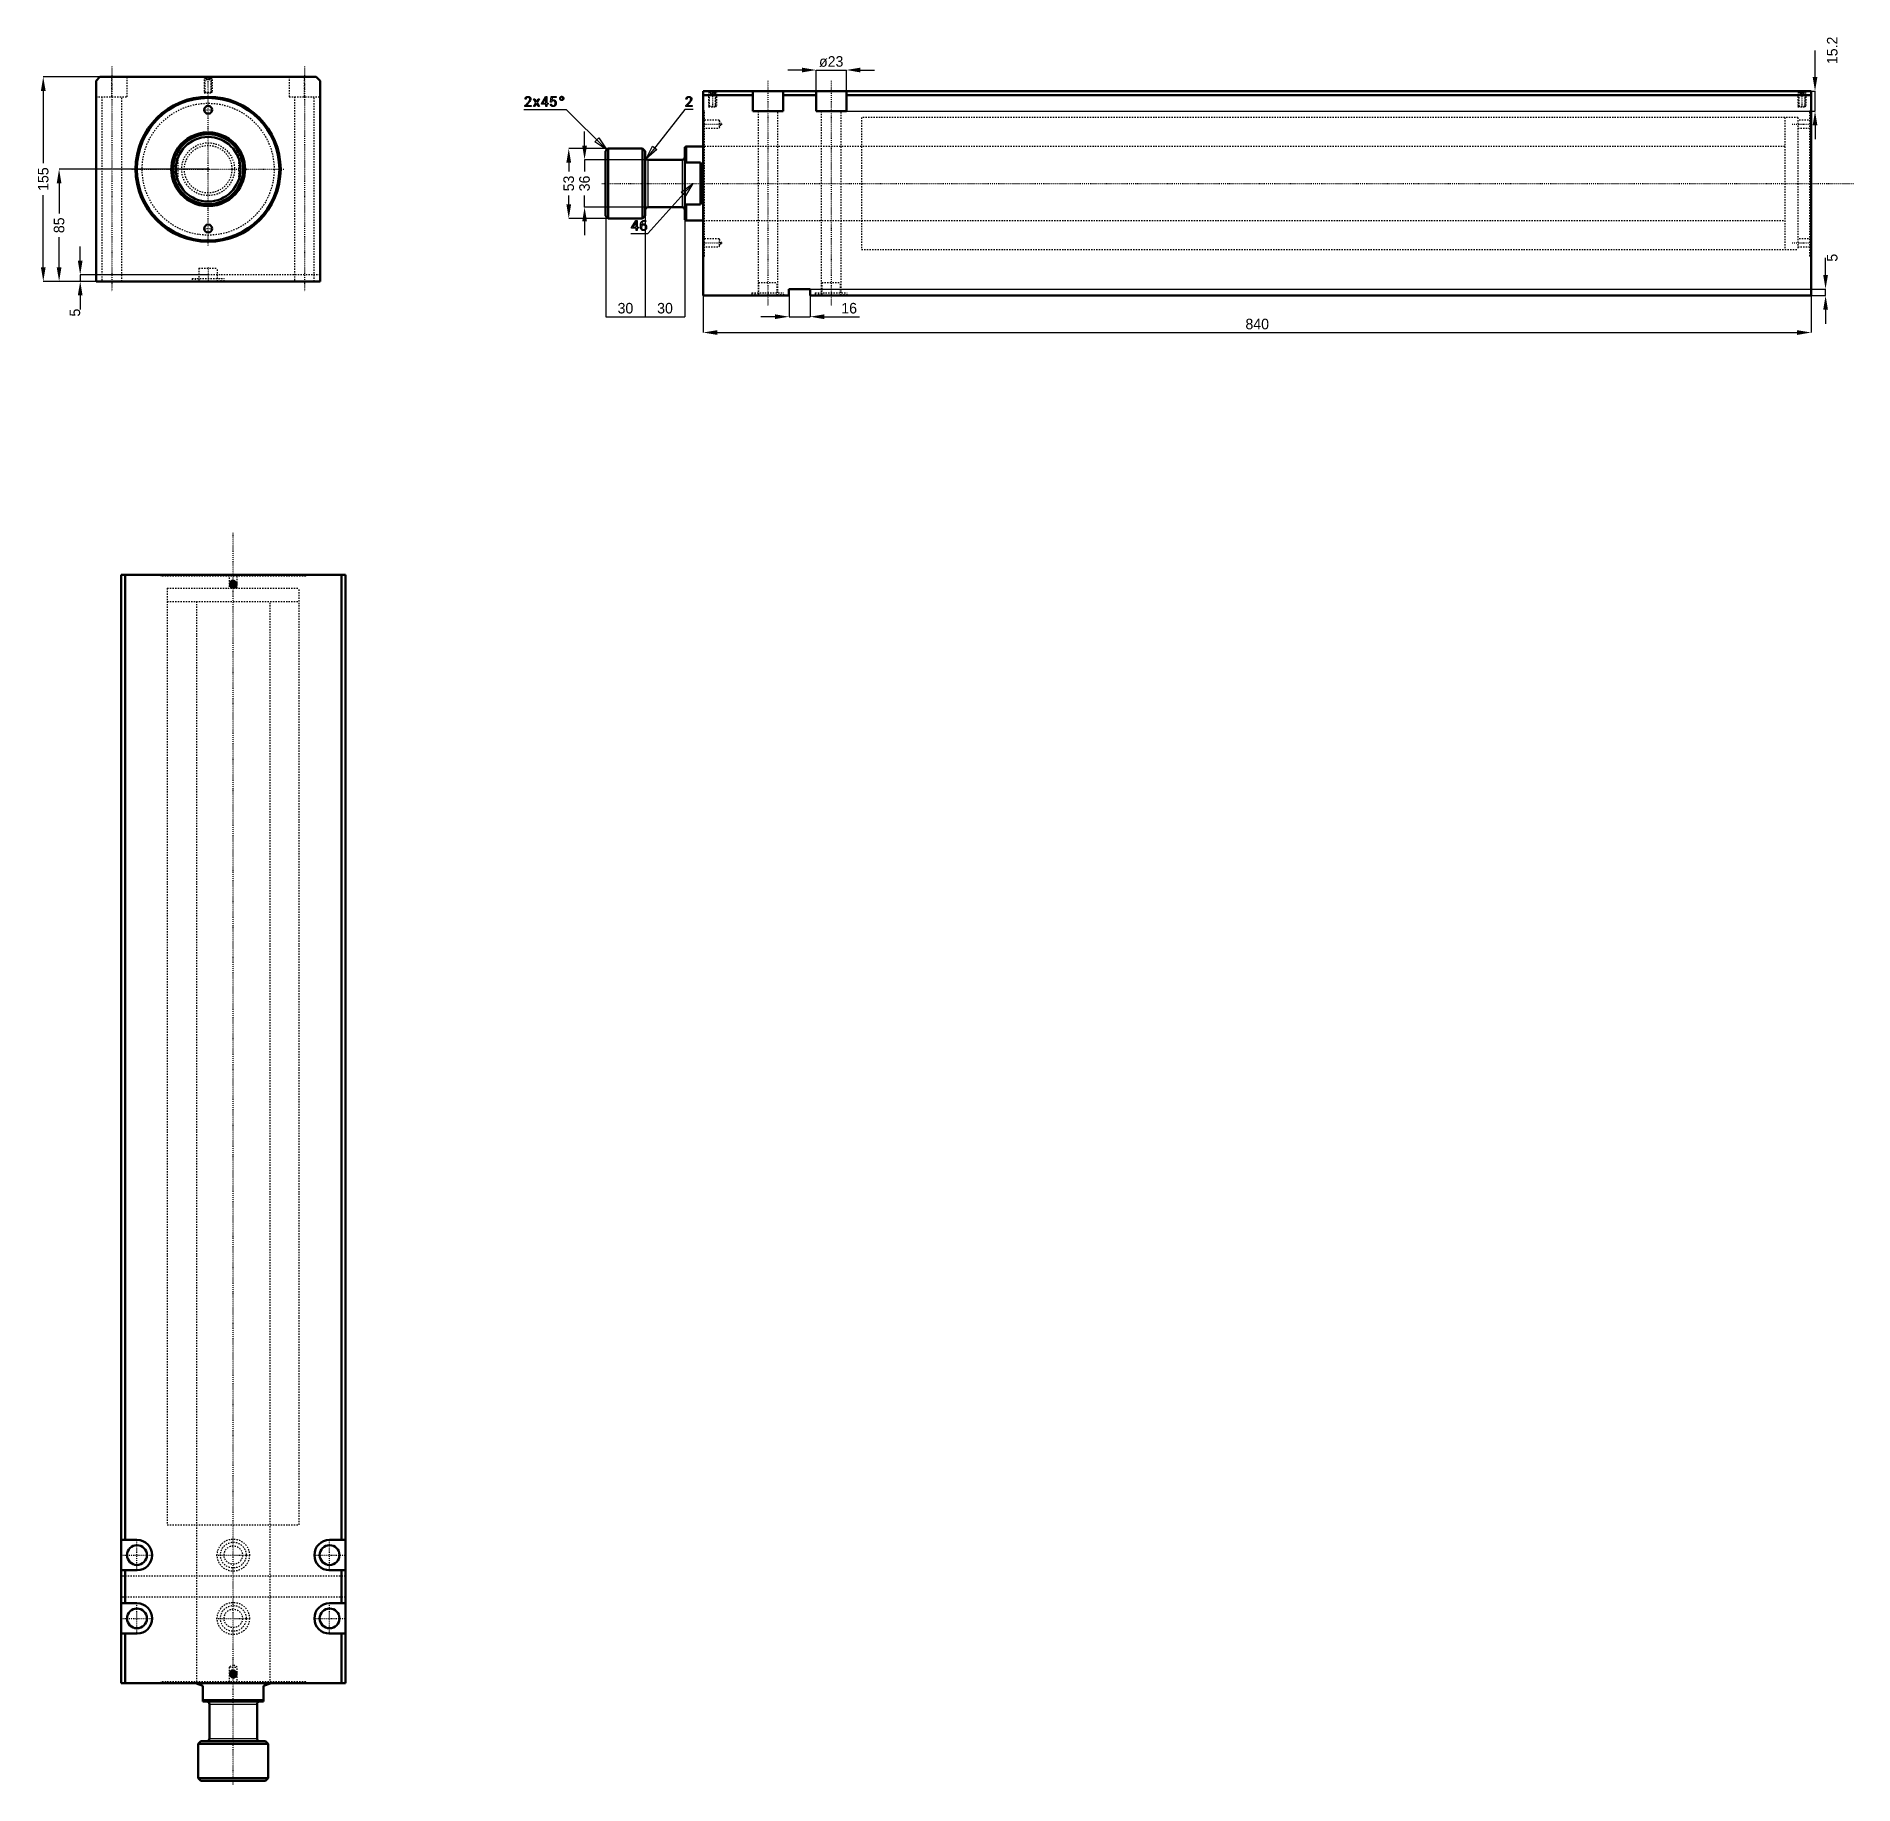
# Model space of a CAD drawing. Header units: millimetres. Extents: x -130 to 1248, y -1225 to 101.
import ezdxf

# ---------------------------------------------------------------- set-up
doc = ezdxf.new("R2010")
doc.units = ezdxf.units.MM
doc.linetypes.add('Center', pattern=[1.5, 0.45, -0.5, 0.05, -0.5])
doc.linetypes.add('Dashed', pattern=[2, 1, -1])
for name, color, linetype, lineweight in [('2d ConnectionPoints', 7, 'Continuous', 50), ('AM_0', 7, 'Continuous', 50), ('AM_4', 3, 'Continuous', 25), ('AM_5', 3, 'Continuous', 25), ('AM_7', 7, 'Center', 25), ('AM_9', 6, 'Dashed', 25)]:
    doc.layers.add(name, color=color, linetype=linetype, lineweight=lineweight)
doc.dimstyles.new('ISO-25', dxfattribs={"dimtxt": 2.5, "dimasz": 2.5, "dimexe": 1.25, "dimexo": 0.625, "dimtad": 1, "dimtxsty": 'Standard', "dimcen": 2.5, "dimadec": 0, "dimazin": 0, "dimtfac": 1, "dimtmove": 0, "dimatfit": 3, "dimfxl": 0, "dimarcsym": 0})

# ---------------------------------------------------------------- blocks, each defined once
blk = doc.blocks.new('1_JECX_MF_TLA_100_700_0_rod__0_in_JECX_MF_160_TLA_100_700_0__0')
at = {"layer": 'AM_0'}
for p, q in [((-23, 13.2), (-23, 16)), ((23, 16), (23, 13.2)), ((-23, -16), (-23, -13.2)), ((23, -13.2), (23, -16))]:
    blk.add_line(p, q, dxfattribs=at)
for points in [[(-23, 16), (-24.3, 13.9), (-25.4, 11.7), (-26.3, 9.5), (-27.1, 7.1), (-27.6, 4.8), (-27.9, 2.3), (-28, -0.1), (-27.9, -2.6), (-27.6, -5), (-27, -7.4), (-26.3, -9.7), (-25.3, -11.9), (-24.2, -14.1), (-23, -16)], [(23, -16), (24.3, -13.9), (25.4, -11.7), (26.3, -9.5), (27.1, -7.1), (27.6, -4.8), (27.9, -2.3), (28, 0.1), (27.9, 2.6), (27.6, 5), (27, 7.4), (26.3, 9.7), (25.3, 11.9), (24.2, 14.1), (23, 16)]]:
    blk.add_lwpolyline(points, dxfattribs=at)
for radius in [26.5, 24.5]:
    blk.add_circle((0, 0), radius, dxfattribs=at)
for radius, start, end in [(28, 34.7719, 145.2281), (27.5, 33.2419, 146.7581), (27.5, 213.2419, 326.7581), (28, 214.7719, 325.2281)]:
    blk.add_arc((0, 0), radius, start, end, dxfattribs=at)
at = {"layer": 'AM_9'}
for p, q in [((-23, 13.2), (-23, -13.2)), ((23, 13.2), (23, -13.2))]:
    blk.add_line(p, q, dxfattribs=at)
for radius in [20, 18]:
    blk.add_circle((0, 0), radius, dxfattribs=at)
blk = doc.blocks.new('2_JECX_MF_EXLA_100_700_0_body__0_in_JECX_MF_160_TLA_100_700_0__0')
at = {"layer": 'AM_0'}
for p, q in [((-82, 70), (-85, 67)), ((82, 70), (-82, 70)), ((85, 67), (82, 70)), ((-85, 67), (-85, -85)), ((85, -85), (85, 67)), ((-85, -85), (85, -85))]:
    blk.add_line(p, q, dxfattribs=at)
for centre, radius in [((0, 0), 55), ((0, 0), 54), ((0, 45), 3), ((0, -45), 3)]:
    blk.add_circle(centre, radius, dxfattribs=at)
at = {"layer": 'AM_5', "linetype": 'Dashed'}
for p, q in [((-3, 70), (-3, 58)), ((3, 70), (3, 58))]:
    blk.add_line(p, q, dxfattribs=at)
at = {"layer": 'AM_7'}
for p, q in [((-73, 77.8), (-73, -92.7)), ((0, -57.8), (0, 70.6)), ((73, 77.8), (73, -92.7)), ((-3.2, 45), (3.1, 45)), ((-57.8, 0), (57.8, 0)), ((-3.2, -45), (3.1, -45)), ((0, -74.5), (0, -85.5))]:
    blk.add_line(p, q, dxfattribs=at)
at = {"layer": 'AM_9'}
for p, q in [((-73, 54.8), (-73, 70)), ((-61.5, 54.8), (-61.5, 70)), ((-3, 70), (-2.5, 69.5)), ((-2.5, 69.5), (-2.5, 58.5)), ((-2.5, 69.5), (2.5, 69.5)), ((-1.9, 70), (-2.4, 69.5)), ((-2.4, 69.5), (-2.4, 58)), ((-2.4, 69.5), (2.4, 69.5)), ((-1.4, 68), (-1.4, 70)), ((-0.7, 68), (-0.7, 70)), ((0.7, 68), (0.7, 70)), ((1.4, 68), (1.4, 70)), ((2.4, 69.5), (1.9, 70)), ((2.4, 58), (2.4, 69.5)), ((2.5, 69.5), (3, 70)), ((2.5, 58.5), (2.5, 69.5)), ((61.5, 70), (61.5, 54.8)), ((73, 54.8), (73, 70)), ((-2.5, 58.5), (-3, 58)), ((-3, 58), (3, 58)), ((-2.5, 58.5), (2.5, 58.5)), ((-1.4, 68), (1.4, 68)), ((3, 58), (2.5, 58.5)), ((-85, 54.8), (-61.5, 54.8)), ((-80.5, 54.8), (-80.5, -85)), ((-65.5, -85), (-65.5, 54.8)), ((61.5, 54.8), (85, 54.8)), ((65.5, 54.8), (65.5, -85)), ((80.5, -85), (80.5, 54.8)), ((85, -80), (-85, -80)), ((-7, -75), (7, -75)), ((-7, -75), (-7, -85)), ((7, -85), (7, -75)), ((-12.2, -82.9), (12.2, -82.9)), ((-12.2, -82.9), (-12.2, -85)), ((-9.8, -82.9), (-9.8, -85)), ((9.8, -85), (9.8, -82.9)), ((12.2, -85), (12.2, -82.9))]:
    blk.add_line(p, q, dxfattribs=at)
blk.add_circle((0, 0), 50, dxfattribs=at)
blk = doc.blocks.new('*D3')
at = {"layer": 'AM_5', "color": 0, "lineweight": -2}
for p, q in [((-82, 70), (-125, 70)), ((-125, 59.3), (-125, 4.6)), ((-125, -74.3), (-125, -19.6)), ((-85, -85), (-125, -85))]:
    blk.add_line(p, q, dxfattribs=at)
at = {"layer": 'AM_5', "color": 0}
for points in [[(-123.2, 59.3), (-126.8, 59.3), (-125, 70)], [(-126.8, -74.3), (-123.2, -74.3), (-125, -85)]]:
    blk.add_solid(points, dxfattribs=at)
at = {"layer": 'Defpoints', "color": 0}
for p in [(-82, 70), (-125, -85), (-85, -85)]:
    blk.add_point(p, dxfattribs=at)
at = {"layer": 'AM_5', "color": 0, "insert": (-125, -7.5), "char_height": 8, "attachment_point": 5, "rotation": 90}
blk.add_mtext('155', dxfattribs=at)
blk = doc.blocks.new('*D4')
at = {"layer": 'AM_5', "color": 0, "lineweight": -2}
for p, q in [((0, 0), (-113, 0)), ((-113, -10.7), (-113, -33.6)), ((-113, -74.3), (-113, -51.4)), ((-85, -85), (-113, -85))]:
    blk.add_line(p, q, dxfattribs=at)
at = {"layer": 'AM_5', "color": 0}
for points in [[(-111.2, -10.7), (-114.8, -10.7), (-113, 0)], [(-114.8, -74.3), (-111.2, -74.3), (-113, -85)]]:
    blk.add_solid(points, dxfattribs=at)
at = {"layer": 'Defpoints', "color": 0}
for p in [(0, 0), (-113, -85), (-85, -85)]:
    blk.add_point(p, dxfattribs=at)
at = {"layer": 'AM_5', "color": 0, "insert": (-113, -42.5), "char_height": 8, "attachment_point": 5, "rotation": 90}
blk.add_mtext('85', dxfattribs=at)
blk = doc.blocks.new('*D5')
at = {"layer": 'AM_5', "color": 0, "lineweight": -2}
for p, q in [((-97, -69.3), (-97, -58.7)), ((0, -80), (-97, -80)), ((-97, -80), (-97, -85)), ((-85, -85), (-97, -85)), ((-97, -95.7), (-97, -106.3))]:
    blk.add_line(p, q, dxfattribs=at)
at = {"layer": 'AM_5', "color": 0}
for points in [[(-98.8, -69.3), (-95.2, -69.3), (-97, -80)], [(-95.2, -95.7), (-98.8, -95.7), (-97, -85)]]:
    blk.add_solid(points, dxfattribs=at)
at = {"layer": 'Defpoints', "color": 0}
for p in [(0, -80), (-97, -85), (-85, -85)]:
    blk.add_point(p, dxfattribs=at)
at = {"layer": 'AM_5', "color": 0, "insert": (-101, -108.7), "char_height": 8, "attachment_point": 5, "rotation": 90}
blk.add_mtext('5', dxfattribs=at)
blk = doc.blocks.new('1_JECX_MF_TLA_100_700_0_rod__0_in_JECX_MF_160_TLA_100_700_0__4')
at = {"layer": 'AM_0'}
for p, q in [((-28, 0), (-28, -0.4)), ((28, -0.4), (28, 0)), ((-23, -2), (-28, -0.4)), ((-23, -14), (-23, -2)), ((-23, -13), (23, -13)), ((28, -0.4), (23, -2)), ((23, -2), (23, -14)), ((-23, -14), (23, -14)), ((-18, -16), (-18, -42)), ((18, -42), (18, -16)), ((-24.5, -44), (-26.5, -46)), ((-26.5, -46), (26.5, -46)), ((-26.5, -46), (-26.5, -72)), ((-24.5, -44), (24.5, -44)), ((26.5, -46), (24.5, -44)), ((26.5, -72), (26.5, -46)), ((-26.5, -72), (-24.5, -74)), ((-26.5, -72), (26.5, -72)), ((-24.5, -74), (24.5, -74)), ((24.5, -74), (26.5, -72))]:
    blk.add_line(p, q, dxfattribs=at)
for centre, start, end in [((-20, -16), 360, 90), ((20, -16), 90, 180), ((-20, -42), 270, 360), ((20, -42), 180, 270)]:
    blk.add_arc(centre, 2, start, end, dxfattribs=at)
at = {"layer": 'AM_4'}
for p, q in [((-18, -16), (18, -16)), ((-18, -42), (18, -42))]:
    blk.add_line(p, q, dxfattribs=at)
at = {"layer": 'AM_7'}
blk.add_line((0, -77), (0, 872.2), dxfattribs=at)
at = {"layer": 'AM_9'}
for p, q in [((-50, 830), (50, 830)), ((-50, 830), (-50, 820)), ((50, 820), (50, 830)), ((-50, 820), (50, 820)), ((-28, 820), (-28, 0)), ((28, 0), (28, 820))]:
    blk.add_line(p, q, dxfattribs=at)
blk = doc.blocks.new('2_JECX_MF_EXLA_100_700_0_body__0_in_JECX_MF_160_TLA_100_700_0__4')
at = {"layer": 'AM_0'}
for p, q in [((85, 840), (-85, 840)), ((-85, 840), (-85, 0)), ((-82, 840), (-82, 108.5)), ((-0.7, 834.2), (-1.4, 833)), ((-1.4, 833), (-0.7, 831.8)), ((0.7, 834.2), (-0.7, 834.2)), ((-0.7, 831.8), (0.7, 831.8)), ((1.4, 833), (0.7, 834.2)), ((0.7, 831.8), (1.4, 833)), ((82, 840), (82, 108.5)), ((85, 840), (85, 0)), ((-73, 108.5), (-85, 108.5)), ((85, 108.5), (73, 108.5)), ((-85, 85.5), (-73, 85.5)), ((-82, 85.5), (-82, 60.5)), ((73, 85.5), (85, 85.5)), ((82, 85.5), (82, 60.5)), ((-73, 60.5), (-85, 60.5)), ((85, 60.5), (73, 60.5)), ((-85, 37.5), (-73, 37.5)), ((-82, 37.5), (-82, 0)), ((73, 37.5), (85, 37.5)), ((82, 37.5), (82, 0)), ((85, 0), (-85, 0)), ((-0.7, 8.3), (-1.4, 7)), ((-1.4, 7), (-0.7, 5.8)), ((0.7, 8.3), (-0.7, 8.3)), ((-0.7, 5.8), (0.7, 5.8)), ((1.4, 7), (0.7, 8.3)), ((0.7, 5.8), (1.4, 7))]:
    blk.add_line(p, q, dxfattribs=at)
for centre, radius in [((0, 833), 2.46), ((0, 833), 2.4), ((0, 833), 1.9), ((-73, 97), 7.5), ((73, 97), 7.5), ((-73, 49), 7.5), ((73, 49), 7.5), ((0, 7), 2.46), ((0, 7), 2.4), ((0, 7), 1.9)]:
    blk.add_circle(centre, radius, dxfattribs=at)
for centre, start, end in [((-73, 97), 270, 90), ((73, 97), 90, 270), ((-73, 49), 270, 90), ((73, 49), 90, 270)]:
    blk.add_arc(centre, 11.5, start, end, dxfattribs=at)
at = {"layer": 'AM_5'}
for centre in [(0, 833), (0, 7)]:
    blk.add_arc(centre, 3, 75, 15, dxfattribs=at)
at = {"layer": 'AM_7'}
for p, q in [((-3.1, 833), (3.1, 833)), ((-85.1, 97), (-60.9, 97)), ((-73, 84.9), (-73, 109.1)), ((-12.9, 97), (12.9, 97)), ((60.9, 97), (85.1, 97)), ((73, 84.9), (73, 109.1)), ((-73, 36.9), (-73, 61.1)), ((73, 36.9), (73, 61.1)), ((-85.1, 49), (-60.9, 49)), ((-12.9, 49), (12.9, 49)), ((60.9, 49), (85.1, 49)), ((-3.1, 7), (3.1, 7))]:
    blk.add_line(p, q, dxfattribs=at)
at = {"layer": 'AM_9'}
for p, q in [((-55, 840), (-55, 839)), ((55, 839), (-55, 839)), ((-54, 840), (-54, 839)), ((-50, 830), (50, 830)), ((-50, 830), (-50, 120)), ((-3, 840), (-3, 830)), ((3, 830), (3, 840)), ((50, 120), (50, 830)), ((54, 839), (54, 840)), ((55, 839), (55, 840)), ((-50, 120), (50, 120)), ((-28, 120), (-28, 0)), ((28, 0), (28, 120)), ((85, 81), (-85, 81)), ((85, 65), (-85, 65)), ((55, 1), (-55, 1)), ((-55, 1), (-55, 0)), ((-54, 1), (-54, 0)), ((0, 13.7), (-3, 12)), ((-3, 12), (-3, 0)), ((-3, 12), (3, 12)), ((3, 12), (0, 13.7)), ((3, 0), (3, 12)), ((54, 0), (54, 1)), ((55, 0), (55, 1))]:
    blk.add_line(p, q, dxfattribs=at)
for centre, radius in [((0, 97), 12.2), ((0, 97), 9.75), ((0, 97), 7), ((0, 49), 12.2), ((0, 49), 9.75), ((0, 49), 7)]:
    blk.add_circle(centre, radius, dxfattribs=at)
blk = doc.blocks.new('1_JECX_MF_TLA_100_700_0_rod__0_in_JECX_MF_160_TLA_100_700_0__2')
at = {"layer": 'AM_0'}
for p, q in [((-13, 28), (-14, 27.5)), ((0, 28), (-13, 28)), ((-13, 28), (-13, 16)), ((-72, 26.5), (-74, 24.5)), ((-74, 24.5), (-74, -24.5)), ((-46, 26.5), (-72, 26.5)), ((-72, 26.5), (-72, -26.5)), ((-44, 24.5), (-46, 26.5)), ((-46, 26.5), (-46, -26.5)), ((-44, 24.5), (-44, -24.5)), ((-16, 18), (-42, 18)), ((-14, 27.5), (-14, -27.5)), ((-13, 16), (-14, 15.1)), ((-2, 16), (-13, 16)), ((-2, 16), (-2, -16)), ((-74, -24.5), (-72, -26.5)), ((-72, -26.5), (-46, -26.5)), ((-46, -26.5), (-44, -24.5)), ((-42, -18), (-16, -18)), ((-14, -15.1), (-13, -16)), ((-14, -27.5), (-13, -28)), ((-13, -16), (-2, -16)), ((-13, -16), (-13, -28)), ((-13, -28), (0, -28))]:
    blk.add_line(p, q, dxfattribs=at)
blk.add_lwpolyline([(-2, -16), (-1.6, -13.9), (-1.2, -11.7), (-0.9, -9.5), (-0.7, -7.1), (-0.5, -4.8), (-0.4, -2.3), (-0.4, 0.1), (-0.4, 2.6), (-0.5, 5), (-0.7, 7.4), (-0.9, 9.7), (-1.2, 11.9), (-1.6, 14.1), (-2, 16)], dxfattribs=at)
for centre, start, end in [((-42, 20), 180, 270), ((-16, 20), 270, 360), ((-42, -20), 90, 180), ((-16, -20), 0, 90)]:
    blk.add_arc(centre, 2, start, end, dxfattribs=at)
at = {"layer": 'AM_4'}
for p, q in [((-42, 18), (-42, -18)), ((-16, 18), (-16, -18))]:
    blk.add_line(p, q, dxfattribs=at)
at = {"layer": 'AM_7'}
blk.add_line((-77, 0), (872.2, 0), dxfattribs=at)
at = {"layer": 'AM_9'}
for p, q in [((820, 50), (820, -50)), ((830, 50), (820, 50)), ((830, 50), (830, -50)), ((820, 28), (0, 28)), ((0, -28), (820, -28)), ((820, -50), (830, -50))]:
    blk.add_line(p, q, dxfattribs=at)
blk = doc.blocks.new('2_JECX_MF_EXLA_100_700_0_body__0_in_JECX_MF_160_TLA_100_700_0__2')
at = {"layer": 'AM_0'}
for p, q in [((0, -85), (0, 70)), ((840, 70), (0, 70)), ((37.5, 70), (37.5, 54.8)), ((60.5, 54.8), (60.5, 70)), ((85.5, 70), (85.5, 54.8)), ((108.5, 54.8), (108.5, 70)), ((840, -85), (840, 70)), ((37.5, 67), (0, 67)), ((85.5, 67), (60.5, 67)), ((840, 67), (108.5, 67)), ((37.5, 54.8), (60.5, 54.8)), ((85.5, 54.8), (108.5, 54.8)), ((65, -80), (65, -85)), ((81, -80), (65, -80)), ((81, -85), (81, -80)), ((65, -85), (0, -85)), ((840, -85), (81, -85))]:
    blk.add_line(p, q, dxfattribs=at)
at = {"layer": 'AM_5', "linetype": 'Dashed'}
for p, q in [((4, 70), (4, 58)), ((10, 70), (10, 58)), ((830, 70), (830, 58)), ((836, 70), (836, 58))]:
    blk.add_line(p, q, dxfattribs=at)
at = {"layer": 'AM_7'}
for p, q in [((7, 70.6), (7, 57.4)), ((49, 77.8), (49, -92.7)), ((97, 77.8), (97, -92.7)), ((833, 70.6), (833, 57.4)), ((-0.7, 45), (14.4, 45)), ((825.6, 45), (840.7, 45)), ((-0.7, -45), (14.4, -45)), ((825.6, -45), (840.7, -45))]:
    blk.add_line(p, q, dxfattribs=at)
at = {"layer": 'AM_9'}
for p, q in [((4, 70), (4.5, 69.5)), ((4.5, 69.5), (4.5, 58.5)), ((4.5, 69.5), (9.5, 69.5)), ((5.1, 70), (4.6, 69.5)), ((4.6, 69.5), (4.6, 58)), ((4.6, 69.5), (9.4, 69.5)), ((5.8, 68), (5.8, 70)), ((7, 68), (7, 70)), ((8.2, 68), (8.2, 70)), ((9.4, 69.5), (8.9, 70)), ((9.4, 58), (9.4, 69.5)), ((9.5, 69.5), (10, 70)), ((9.5, 58.5), (9.5, 69.5)), ((830, 70), (830.5, 69.5)), ((830.5, 69.5), (830.5, 58.5)), ((830.5, 69.5), (835.5, 69.5)), ((831.1, 70), (830.6, 69.5)), ((830.6, 69.5), (835.4, 69.5)), ((830.6, 69.5), (830.6, 58)), ((831.8, 68), (831.8, 70)), ((833, 68), (833, 70)), ((834.2, 68), (834.2, 70)), ((835.4, 69.5), (834.9, 70)), ((835.4, 58), (835.4, 69.5)), ((835.5, 69.5), (836, 70)), ((835.5, 58.5), (835.5, 69.5)), ((4.5, 58.5), (4, 58)), ((4, 58), (10, 58)), ((4.5, 58.5), (9.5, 58.5)), ((5.8, 68), (8.2, 68)), ((10, 58), (9.5, 58.5)), ((830.5, 58.5), (830, 58)), ((830, 58), (836, 58)), ((830.5, 58.5), (835.5, 58.5)), ((831.8, 68), (834.2, 68)), ((836, 58), (835.5, 58.5)), ((1, 55), (0, 55)), ((1, 54), (0, 54)), ((12, 48), (0, 48)), ((0, 42), (12, 42)), ((1, -55), (1, 55)), ((13.7, 45), (12, 48)), ((12, 48), (12, 42)), ((12, 42), (13.7, 45)), ((41.5, 54.8), (41.5, -85)), ((56.5, -85), (56.5, 54.8)), ((89.5, 54.8), (89.5, -85)), ((104.5, -85), (104.5, 54.8)), ((830, 50), (120, 50)), ((120, 50), (120, -50)), ((830, 50), (830, -50)), ((840, 48), (830, 48)), ((830, 42), (840, 42)), ((839, -55), (839, 55)), ((840, 55), (839, 55)), ((840, 54), (839, 54)), ((120, 28), (0, 28)), ((0, -28), (120, -28)), ((12, -42), (0, -42)), ((0, -48), (12, -48)), ((0, -54), (1, -54)), ((0, -55), (1, -55)), ((13.7, -45), (12, -42)), ((12, -42), (12, -48)), ((12, -48), (13.7, -45)), ((120, -50), (830, -50)), ((840, -42), (830, -42)), ((830, -48), (840, -48)), ((839, -54), (840, -54)), ((839, -55), (840, -55)), ((42, -75), (56, -75)), ((42, -75), (42, -85)), ((56, -85), (56, -75)), ((90, -75), (104, -75)), ((90, -75), (90, -85)), ((104, -85), (104, -75)), ((36.8, -82.9), (61.2, -82.9)), ((36.8, -82.9), (36.8, -85)), ((39.2, -82.9), (39.2, -85)), ((58.8, -85), (58.8, -82.9)), ((61.2, -85), (61.2, -82.9)), ((84.8, -82.9), (109.2, -82.9)), ((84.8, -82.9), (84.8, -85)), ((87.3, -82.9), (87.3, -85)), ((106.8, -85), (106.8, -82.9)), ((109.2, -85), (109.2, -82.9))]:
    blk.add_line(p, q, dxfattribs=at)
blk = doc.blocks.new('*D21')
at = {"layer": 'AM_5', "color": 0, "lineweight": -2}
for p, q in [((450.2, 75.2), (439.6, 75.2)), ((460.9, 59.2), (460.9, 75.2)), ((460.9, 75.2), (483.9, 75.2)), ((483.9, 59.2), (483.9, 75.2)), ((494.6, 75.2), (505.2, 75.2))]:
    blk.add_line(p, q, dxfattribs=at)
at = {"layer": 'AM_5', "color": 0}
for points in [[(450.2, 77), (450.2, 73.4), (460.9, 75.2)], [(494.6, 77), (494.6, 73.4), (483.9, 75.2)]]:
    blk.add_solid(points, dxfattribs=at)
at = {"layer": 'Defpoints', "color": 0}
for p in [(483.9, 75.2), (460.9, 59.2), (483.9, 59.2)]:
    blk.add_point(p, dxfattribs=at)
at = {"layer": 'AM_5', "color": 0, "insert": (472.4, 81.6), "char_height": 8, "attachment_point": 5}
blk.add_mtext('ø23', dxfattribs=at)
blk = doc.blocks.new('*D22')
at = {"layer": 'AM_5', "color": 0, "lineweight": -2}
for p, q in [((1218.3, 69.9), (1218.3, 90.1)), ((483.9, 59.2), (1218.3, 59.2)), ((1218.3, 44), (1218.3, 59.2)), ((483.9, 44), (1218.3, 44)), ((1218.3, 33.3), (1218.3, 22.7))]:
    blk.add_line(p, q, dxfattribs=at)
at = {"layer": 'AM_5', "color": 0}
for points in [[(1216.5, 69.9), (1220.1, 69.9), (1218.3, 59.2)], [(1216.5, 33.3), (1220.1, 33.3), (1218.3, 44)]]:
    blk.add_solid(points, dxfattribs=at)
at = {"layer": 'Defpoints', "color": 0}
for p in [(483.9, 59.2), (1218.3, 59.2), (483.9, 44)]:
    blk.add_point(p, dxfattribs=at)
at = {"layer": 'AM_5', "color": 0, "insert": (1231.4, 90.1), "char_height": 8, "attachment_point": 5, "rotation": 90}
blk.add_mtext('15.2', dxfattribs=at)
blk = doc.blocks.new('*D23')
at = {"layer": 'AM_5', "color": 0, "lineweight": -2}
for p, q in [((375.4, -95.8), (375.4, -123.8)), ((1215.4, -95.8), (1215.4, -123.8)), ((386.1, -123.8), (1204.7, -123.8))]:
    blk.add_line(p, q, dxfattribs=at)
at = {"layer": 'AM_5', "color": 0}
for points in [[(386.1, -122), (386.1, -125.6), (375.4, -123.8)], [(1204.7, -122), (1204.7, -125.6), (1215.4, -123.8)]]:
    blk.add_solid(points, dxfattribs=at)
at = {"layer": 'Defpoints', "color": 0}
for p in [(375.4, -95.8), (1215.4, -95.8), (1215.4, -123.8)]:
    blk.add_point(p, dxfattribs=at)
at = {"layer": 'AM_5', "color": 0, "insert": (795.4, -117.4), "char_height": 8, "attachment_point": 5}
blk.add_mtext('840', dxfattribs=at)
blk = doc.blocks.new('*D24')
at = {"layer": 'AM_5', "color": 0, "lineweight": -2}
for p, q in [((331.4, -35.3), (331.4, -111.8)), ((361.4, -30.8), (361.4, -111.8)), ((331.4, -111.8), (361.4, -111.8))]:
    blk.add_line(p, q, dxfattribs=at)
at = {"layer": 'Defpoints', "color": 0}
for p in [(331.4, -35.3), (361.4, -30.8), (361.4, -111.8)]:
    blk.add_point(p, dxfattribs=at)
at = {"layer": 'AM_5', "color": 0, "insert": (346.4, -105.4), "char_height": 8, "attachment_point": 5}
blk.add_mtext('30', dxfattribs=at)
blk = doc.blocks.new('*D25')
at = {"layer": 'AM_5', "color": 0, "lineweight": -2}
for p, q in [((301.4, -35.3), (301.4, -111.8)), ((331.4, -35.3), (331.4, -111.8)), ((301.4, -111.8), (331.4, -111.8))]:
    blk.add_line(p, q, dxfattribs=at)
at = {"layer": 'Defpoints', "color": 0}
for p in [(301.4, -35.3), (331.4, -35.3), (331.4, -111.8)]:
    blk.add_point(p, dxfattribs=at)
at = {"layer": 'AM_5', "color": 0, "insert": (316.4, -105.4), "char_height": 8, "attachment_point": 5}
blk.add_mtext('30', dxfattribs=at)
blk = doc.blocks.new('*D26')
at = {"layer": 'AM_5', "color": 0, "lineweight": -2}
for p, q in [((303.4, 15.7), (273.4, 15.7)), ((273.4, 5), (273.4, -1.7)), ((273.4, -26.6), (273.4, -19.9)), ((303.4, -37.3), (273.4, -37.3))]:
    blk.add_line(p, q, dxfattribs=at)
at = {"layer": 'AM_5', "color": 0}
for points in [[(271.6, 5), (275.2, 5), (273.4, 15.7)], [(271.6, -26.6), (275.2, -26.6), (273.4, -37.3)]]:
    blk.add_solid(points, dxfattribs=at)
at = {"layer": 'Defpoints', "color": 0}
for p in [(273.4, 15.7), (303.4, 15.7), (303.4, -37.3)]:
    blk.add_point(p, dxfattribs=at)
at = {"layer": 'AM_5', "color": 0, "insert": (273.4, -10.8), "char_height": 8, "attachment_point": 5, "rotation": 90}
blk.add_mtext('53', dxfattribs=at)
blk = doc.blocks.new('*D27')
at = {"layer": 'AM_5', "color": 0, "lineweight": -2}
for p, q in [((285.4, 17.9), (285.4, 28.5)), ((333.4, 7.2), (285.4, 7.2)), ((285.4, 7.2), (285.4, -1.7)), ((285.4, -28.8), (285.4, -19.9)), ((333.4, -28.8), (285.4, -28.8)), ((285.4, -39.5), (285.4, -50.1))]:
    blk.add_line(p, q, dxfattribs=at)
at = {"layer": 'AM_5', "color": 0}
for points in [[(283.6, 17.9), (287.2, 17.9), (285.4, 7.2)], [(283.6, -39.5), (287.2, -39.5), (285.4, -28.8)]]:
    blk.add_solid(points, dxfattribs=at)
at = {"layer": 'Defpoints', "color": 0}
for p in [(285.4, 7.2), (333.4, 7.2), (333.4, -28.8)]:
    blk.add_point(p, dxfattribs=at)
at = {"layer": 'AM_5', "color": 0, "insert": (285.4, -10.8), "char_height": 8, "attachment_point": 5, "rotation": 90}
blk.add_mtext('36', dxfattribs=at)
blk = doc.blocks.new('*D28')
at = {"layer": 'AM_5', "color": 0, "lineweight": -2}
for p, q in [((440.4, -90.8), (440.4, -111.8)), ((456.4, -95.8), (456.4, -111.8)), ((429.7, -111.8), (419.1, -111.8)), ((440.4, -111.8), (456.4, -111.8)), ((467.1, -111.8), (493.8, -111.8))]:
    blk.add_line(p, q, dxfattribs=at)
at = {"layer": 'AM_5', "color": 0}
for points in [[(429.7, -110), (429.7, -113.6), (440.4, -111.8)], [(467.1, -110), (467.1, -113.6), (456.4, -111.8)]]:
    blk.add_solid(points, dxfattribs=at)
at = {"layer": 'Defpoints', "color": 0}
for p in [(440.4, -90.8), (456.4, -95.8), (456.4, -111.8)]:
    blk.add_point(p, dxfattribs=at)
at = {"layer": 'AM_5', "color": 0, "insert": (486, -105.4), "char_height": 8, "attachment_point": 5}
blk.add_mtext('16', dxfattribs=at)
blk = doc.blocks.new('*D29')
at = {"layer": 'AM_5', "color": 0, "lineweight": -2}
for p, q in [((1226.3, -80.1), (1226.3, -67.1)), ((440.4, -90.8), (1226.3, -90.8)), ((456.4, -95.8), (1226.3, -95.8)), ((1226.3, -95.8), (1226.3, -90.8)), ((1226.3, -106.5), (1226.3, -117.1))]:
    blk.add_line(p, q, dxfattribs=at)
at = {"layer": 'AM_5', "color": 0}
for points in [[(1224.5, -80.1), (1228.1, -80.1), (1226.3, -90.8)], [(1224.5, -106.5), (1228.1, -106.5), (1226.3, -95.8)]]:
    blk.add_solid(points, dxfattribs=at)
at = {"layer": 'Defpoints', "color": 0}
for p in [(440.4, -90.8), (456.4, -95.8), (1226.3, -95.8)]:
    blk.add_point(p, dxfattribs=at)
at = {"layer": 'AM_5', "color": 0, "insert": (1231.4, -67.1), "char_height": 8, "attachment_point": 5, "rotation": 90}
blk.add_mtext('5', dxfattribs=at)

msp = doc.modelspace()

# ---------------------------------------------------------------- linework, layer by layer
at = {"layer": '2d ConnectionPoints'}
for p in [(0, 0), (375.394, -10.811), (19.054, -1147.586)]:
    msp.add_point(p, dxfattribs=at)
at = {"layer": 'AM_5'}
for p, q in [((239.394, 45.189), (271.394, 45.189)), ((271.394, 45.189), (302.394, 14.689)), ((361.394, 45.189), (331.98, 7.775)), ((367.794, 45.189), (361.394, 45.189)), ((333.394, -48.811), (367.394, -10.811)), ((320.594, -48.811), (333.394, -48.811))]:
    msp.add_line(p, q, dxfattribs=at)
for points in [[(240.429, 48.567), (240.429, 48.567), (240.771, 48.88), (241.259, 49.337), (241.259, 49.337), (241.717, 49.78), (242.004, 50.067), (242.004, 50.067), (242.28, 50.356), (242.675, 50.811), (242.675, 50.811), (243.048, 51.291), (243.284, 51.624), (243.284, 51.624), (243.491, 51.957), (243.716, 52.43), (243.716, 52.43), (243.838, 52.874), (243.861, 53.153), (243.861, 53.153), (243.854, 53.31), (243.817, 53.531), (243.817, 53.531), (243.748, 53.737), (243.684, 53.865), (243.684, 53.865), (243.608, 53.985), (243.474, 54.142), (243.474, 54.142), (243.316, 54.275), (243.198, 54.349), (243.198, 54.349), (243.071, 54.411), (242.87, 54.478), (242.87, 54.478), (242.654, 54.514), (242.504, 54.521), (242.504, 54.521), (242.337, 54.514), (242.101, 54.476), (242.101, 54.476), (241.881, 54.407), (241.744, 54.344), (241.744, 54.344), (241.617, 54.267), (241.448, 54.127), (241.448, 54.127), (241.305, 53.959), (241.224, 53.832), (241.224, 53.832), (241.157, 53.693), (241.084, 53.466), (241.084, 53.466), (241.045, 53.217), (241.037, 53.039), (240.257, 53.039), (240.257, 53.039), (240.269, 53.305), (240.333, 53.677), (240.333, 53.677), (240.45, 54.014), (240.559, 54.219), (240.559, 54.219), (240.688, 54.407), (240.913, 54.653), (240.913, 54.653), (241.176, 54.856), (241.373, 54.968), (241.373, 54.968), (241.582, 55.06), (241.911, 55.159), (241.911, 55.159), (242.26, 55.212), (242.504, 55.223), (242.504, 55.223), (242.731, 55.213), (243.061, 55.163), (243.061, 55.163), (243.377, 55.07), (243.58, 54.983), (243.58, 54.983), (243.772, 54.879), (244.029, 54.688), (244.029, 54.688), (244.251, 54.458), (244.378, 54.281), (244.378, 54.281), (244.486, 54.09), (244.602, 53.777), (244.602, 53.777), (244.665, 53.434), (244.677, 53.189), (244.677, 53.189), (244.66, 52.912), (244.567, 52.486), (244.567, 52.486), (244.394, 52.048), (244.235, 51.749), (244.235, 51.749), (244.052, 51.452), (243.756, 51.022), (243.756, 51.022), (243.433, 50.611), (243.203, 50.348), (243.203, 50.348), (242.955, 50.08), (242.539, 49.646), (242.539, 49.646), (242.071, 49.174), (241.729, 48.837), (241.178, 48.296), (244.901, 48.291), (244.901, 47.589), (240.153, 47.589), (240.153, 48.317), (240.429, 48.567)], [(256.073, 49.253), (252.704, 49.253), (252.704, 49.929), (255.772, 55.129), (256.801, 55.129), (256.801, 49.955), (257.924, 49.955), (257.924, 49.253), (256.801, 49.253), (256.801, 47.589), (256.073, 47.589), (256.073, 49.253)], [(261.605, 47.495), (261.605, 47.495), (261.37, 47.503), (261.035, 47.545), (261.035, 47.545), (260.721, 47.624), (260.523, 47.696), (260.523, 47.696), (260.338, 47.785), (260.088, 47.951), (260.088, 47.951), (259.874, 48.157), (259.751, 48.317), (259.751, 48.317), (259.647, 48.494), (259.535, 48.793), (259.535, 48.793), (259.474, 49.131), (259.462, 49.378), (260.274, 49.378), (260.274, 49.378), (260.289, 49.144), (260.368, 48.84), (260.368, 48.84), (260.515, 48.589), (260.651, 48.452), (260.651, 48.452), (260.811, 48.34), (261.085, 48.218), (261.085, 48.218), (261.402, 48.153), (261.636, 48.14), (261.636, 48.14), (261.837, 48.151), (262.112, 48.209), (262.112, 48.209), (262.355, 48.317), (262.499, 48.416), (262.499, 48.416), (262.629, 48.533), (262.797, 48.734), (262.797, 48.734), (262.932, 48.967), (263.004, 49.139), (263.004, 49.139), (263.062, 49.321), (263.124, 49.607), (263.124, 49.607), (263.158, 49.907), (263.165, 50.116), (263.165, 50.116), (263.159, 50.307), (263.126, 50.585), (263.126, 50.585), (263.065, 50.852), (263.009, 51.024), (263.009, 51.024), (262.94, 51.187), (262.812, 51.406), (262.812, 51.406), (262.656, 51.597), (262.536, 51.707), (262.536, 51.707), (262.403, 51.801), (262.181, 51.902), (262.181, 51.902), (261.932, 51.957), (261.75, 51.967), (261.75, 51.967), (261.557, 51.955), (261.285, 51.888), (261.285, 51.888), (261.033, 51.764), (260.877, 51.65), (260.877, 51.65), (260.735, 51.514), (260.56, 51.275), (260.56, 51.275), (260.429, 50.993), (260.367, 50.782), (259.577, 50.782), (260.118, 55.15), (263.789, 55.15), (263.789, 54.474), (260.856, 54.474), (260.523, 51.973), (260.523, 51.973), (260.633, 52.107), (260.805, 52.283), (260.805, 52.283), (260.986, 52.427), (261.111, 52.506), (261.111, 52.506), (261.242, 52.57), (261.455, 52.64), (261.455, 52.64), (261.688, 52.678), (261.854, 52.685), (261.854, 52.685), (262.109, 52.671), (262.465, 52.599), (262.465, 52.599), (262.79, 52.465), (262.988, 52.342), (262.988, 52.342), (263.17, 52.195), (263.409, 51.937), (263.409, 51.937), (263.607, 51.635), (263.716, 51.408), (263.716, 51.408), (263.806, 51.167), (263.903, 50.785), (263.903, 50.785), (263.956, 50.379), (263.966, 50.095), (263.966, 50.095), (263.954, 49.797), (263.891, 49.375), (263.891, 49.375), (263.776, 48.984), (263.669, 48.741), (263.669, 48.741), (263.541, 48.515), (263.313, 48.216), (263.313, 48.216), (263.042, 47.965), (262.837, 47.823), (262.837, 47.823), (262.616, 47.705), (262.261, 47.577), (262.261, 47.577), (261.877, 47.509), (261.605, 47.495)], [(268.124, 52.061), (268.124, 52.061), (267.96, 52.07), (267.724, 52.115), (267.724, 52.115), (267.499, 52.199), (267.355, 52.277), (267.355, 52.277), (267.219, 52.369), (267.038, 52.531), (267.038, 52.531), (266.882, 52.72), (266.793, 52.862), (266.793, 52.862), (266.718, 53.012), (266.637, 53.247), (266.637, 53.247), (266.594, 53.492), (266.585, 53.663), (266.585, 53.663), (266.594, 53.833), (266.637, 54.079), (266.637, 54.079), (266.718, 54.313), (266.793, 54.463), (266.793, 54.463), (266.882, 54.605), (267.038, 54.794), (267.038, 54.794), (267.219, 54.956), (267.355, 55.048), (267.355, 55.048), (267.499, 55.126), (267.724, 55.21), (267.724, 55.21), (267.96, 55.256), (268.124, 55.264), (268.124, 55.264), (268.288, 55.256), (268.524, 55.21), (268.524, 55.21), (268.748, 55.126), (268.891, 55.048), (268.891, 55.048), (269.026, 54.956), (269.206, 54.795), (269.206, 54.795), (269.36, 54.607), (269.448, 54.466), (269.448, 54.466), (269.522, 54.317), (269.602, 54.082), (269.602, 54.082), (269.645, 53.835), (269.653, 53.663), (269.653, 53.663), (269.645, 53.491), (269.602, 53.243), (269.602, 53.243), (269.522, 53.009), (269.448, 52.859), (269.448, 52.859), (269.36, 52.719), (269.206, 52.53), (269.206, 52.53), (269.026, 52.369), (268.891, 52.277), (268.891, 52.277), (268.748, 52.199), (268.524, 52.115), (268.524, 52.115), (268.288, 52.07), (268.124, 52.061)], [(362.429, 48.567), (362.429, 48.567), (362.771, 48.88), (363.259, 49.337), (363.259, 49.337), (363.717, 49.78), (364.004, 50.067), (364.004, 50.067), (364.28, 50.356), (364.675, 50.811), (364.675, 50.811), (365.048, 51.291), (365.284, 51.624), (365.284, 51.624), (365.491, 51.957), (365.716, 52.43), (365.716, 52.43), (365.838, 52.874), (365.861, 53.153), (365.861, 53.153), (365.854, 53.31), (365.817, 53.531), (365.817, 53.531), (365.748, 53.737), (365.684, 53.865), (365.684, 53.865), (365.608, 53.985), (365.474, 54.142), (365.474, 54.142), (365.316, 54.275), (365.198, 54.349), (365.198, 54.349), (365.071, 54.411), (364.87, 54.478), (364.87, 54.478), (364.654, 54.514), (364.504, 54.521), (364.504, 54.521), (364.337, 54.514), (364.101, 54.476), (364.101, 54.476), (363.881, 54.407), (363.744, 54.344), (363.744, 54.344), (363.617, 54.267), (363.448, 54.127), (363.448, 54.127), (363.305, 53.959), (363.224, 53.832), (363.224, 53.832), (363.157, 53.693), (363.084, 53.466), (363.084, 53.466), (363.045, 53.217), (363.037, 53.039), (362.257, 53.039), (362.257, 53.039), (362.269, 53.305), (362.333, 53.677), (362.333, 53.677), (362.45, 54.014), (362.559, 54.219), (362.559, 54.219), (362.688, 54.407), (362.913, 54.653), (362.913, 54.653), (363.176, 54.856), (363.373, 54.968), (363.373, 54.968), (363.582, 55.06), (363.911, 55.159), (363.911, 55.159), (364.26, 55.212), (364.504, 55.223), (364.504, 55.223), (364.731, 55.213), (365.061, 55.163), (365.061, 55.163), (365.377, 55.07), (365.58, 54.983), (365.58, 54.983), (365.772, 54.879), (366.029, 54.688), (366.029, 54.688), (366.251, 54.458), (366.378, 54.281), (366.378, 54.281), (366.486, 54.09), (366.602, 53.777), (366.602, 53.777), (366.665, 53.434), (366.677, 53.189), (366.677, 53.189), (366.66, 52.912), (366.567, 52.486), (366.567, 52.486), (366.394, 52.048), (366.235, 51.749), (366.235, 51.749), (366.052, 51.452), (365.756, 51.022), (365.756, 51.022), (365.433, 50.611), (365.203, 50.348), (365.203, 50.348), (364.955, 50.08), (364.539, 49.646), (364.539, 49.646), (364.071, 49.174), (363.729, 48.837), (363.178, 48.296), (366.901, 48.291), (366.901, 47.589), (362.153, 47.589), (362.153, 48.317), (362.429, 48.567)], [(248.467, 50.444), (246.709, 53.309), (247.619, 53.309), (248.93, 51.141), (250.308, 53.309), (251.134, 53.309), (249.398, 50.511), (251.218, 47.589), (250.297, 47.589), (248.914, 49.835), (247.453, 47.589), (246.61, 47.589), (248.467, 50.444)], [(256.084, 49.955), (256.084, 54.255), (253.598, 49.955), (256.084, 49.955)], [(268.124, 52.695), (268.124, 52.695), (268.223, 52.701), (268.365, 52.728), (268.365, 52.728), (268.5, 52.779), (268.587, 52.825), (268.587, 52.825), (268.669, 52.881), (268.778, 52.979), (268.778, 52.979), (268.872, 53.093), (268.925, 53.179), (268.925, 53.179), (268.97, 53.27), (269.019, 53.412), (269.019, 53.412), (269.045, 53.56), (269.05, 53.663), (269.05, 53.663), (269.045, 53.765), (269.019, 53.914), (269.019, 53.914), (268.97, 54.055), (268.925, 54.146), (268.925, 54.146), (268.872, 54.232), (268.778, 54.346), (268.778, 54.346), (268.669, 54.444), (268.587, 54.5), (268.587, 54.5), (268.5, 54.547), (268.365, 54.597), (268.365, 54.597), (268.223, 54.625), (268.124, 54.63), (268.124, 54.63), (268.026, 54.625), (267.883, 54.597), (267.883, 54.597), (267.747, 54.547), (267.659, 54.5), (267.659, 54.5), (267.576, 54.444), (267.465, 54.346), (267.465, 54.346), (267.37, 54.232), (267.316, 54.146), (267.316, 54.146), (267.27, 54.055), (267.22, 53.914), (267.22, 53.914), (267.193, 53.765), (267.188, 53.663), (267.188, 53.663), (267.193, 53.56), (267.22, 53.412), (267.22, 53.412), (267.27, 53.27), (267.316, 53.179), (267.316, 53.179), (267.37, 53.093), (267.465, 52.979), (267.465, 52.979), (267.576, 52.881), (267.659, 52.825), (267.659, 52.825), (267.747, 52.779), (267.883, 52.728), (267.883, 52.728), (268.026, 52.701), (268.124, 52.695)], [(302.394, 14.689), (293.294, 20.649), (296.287, 23.691), (302.394, 14.689)], [(331.98, 7.775), (336.895, 17.479), (340.249, 14.842), (331.98, 7.775)], [(367.394, -10.811), (361.871, -20.183), (358.692, -17.338), (367.394, -10.811)], [(324.473, -44.747), (321.104, -44.747), (321.104, -44.071), (324.172, -38.871), (325.201, -38.871), (325.201, -44.045), (326.324, -44.045), (326.324, -44.747), (325.201, -44.747), (325.201, -46.411), (324.473, -46.411), (324.473, -44.747)], [(324.484, -44.045), (324.484, -39.745), (321.998, -44.045), (324.484, -44.045)], [(330.14, -46.473), (330.14, -46.473), (329.788, -46.457), (329.319, -46.371), (329.319, -46.371), (328.922, -46.212), (328.697, -46.065), (328.697, -46.065), (328.501, -45.89), (328.254, -45.583), (328.254, -45.583), (328.065, -45.222), (327.972, -44.952), (327.972, -44.952), (327.899, -44.659), (327.819, -44.174), (327.819, -44.174), (327.777, -43.637), (327.769, -43.249), (327.769, -43.249), (327.794, -42.453), (327.925, -41.393), (327.925, -41.393), (328.17, -40.494), (328.395, -39.984), (328.395, -39.984), (328.675, -39.557), (329.202, -39.095), (329.202, -39.095), (329.859, -38.846), (330.369, -38.798), (330.369, -38.798), (330.614, -38.805), (330.95, -38.844), (330.95, -38.844), (331.247, -38.915), (331.424, -38.98), (331.424, -38.98), (331.588, -39.058), (331.818, -39.192), (331.818, -39.192), (332.028, -39.348), (332.158, -39.464), (331.586, -39.932), (331.586, -39.932), (331.511, -39.846), (331.38, -39.731), (331.38, -39.731), (331.223, -39.632), (331.105, -39.576), (331.105, -39.576), (330.976, -39.528), (330.766, -39.476), (330.766, -39.476), (330.535, -39.448), (330.369, -39.443), (330.369, -39.443), (330.106, -39.463), (329.757, -39.57), (329.757, -39.57), (329.462, -39.769), (329.295, -39.953), (329.295, -39.953), (329.15, -40.163), (328.968, -40.504), (328.968, -40.504), (328.83, -40.876), (328.762, -41.141), (328.762, -41.141), (328.707, -41.418), (328.638, -41.854), (328.638, -41.854), (328.586, -42.315), (328.559, -42.636), (328.559, -42.636), (328.675, -42.412), (328.872, -42.119), (328.872, -42.119), (329.095, -41.877), (329.259, -41.744), (329.259, -41.744), (329.434, -41.634), (329.717, -41.516), (329.717, -41.516), (330.025, -41.452), (330.244, -41.44), (330.244, -41.44), (330.502, -41.454), (330.865, -41.53), (330.865, -41.53), (331.201, -41.671), (331.409, -41.801), (331.409, -41.801), (331.601, -41.955), (331.855, -42.222), (331.855, -42.222), (332.068, -42.531), (332.186, -42.761), (332.186, -42.761), (332.284, -43.003), (332.391, -43.379), (332.391, -43.379), (332.448, -43.771), (332.459, -44.04), (332.459, -44.04), (332.447, -44.32), (332.384, -44.716), (332.384, -44.716), (332.268, -45.083), (332.16, -45.311), (332.16, -45.311), (332.031, -45.523), (331.803, -45.803), (331.803, -45.803), (331.534, -46.038), (331.331, -46.169), (331.331, -46.169), (331.113, -46.279), (330.768, -46.397), (330.768, -46.397), (330.399, -46.461), (330.14, -46.473)], [(330.15, -45.818), (330.15, -45.818), (330.338, -45.809), (330.597, -45.761), (330.597, -45.761), (330.829, -45.672), (330.969, -45.589), (330.969, -45.589), (331.097, -45.491), (331.264, -45.316), (331.264, -45.316), (331.401, -45.108), (331.476, -44.952), (331.476, -44.952), (331.538, -44.784), (331.605, -44.512), (331.605, -44.512), (331.641, -44.218), (331.648, -44.009), (331.648, -44.009), (331.642, -43.813), (331.608, -43.534), (331.608, -43.534), (331.545, -43.273), (331.487, -43.109), (331.487, -43.109), (331.416, -42.955), (331.285, -42.75), (331.285, -42.75), (331.126, -42.575), (331.003, -42.475), (331.003, -42.475), (330.868, -42.39), (330.644, -42.299), (330.644, -42.299), (330.394, -42.25), (330.213, -42.241), (330.213, -42.241), (330.024, -42.251), (329.761, -42.303), (329.761, -42.303), (329.521, -42.4), (329.373, -42.49), (329.373, -42.49), (329.237, -42.597), (329.058, -42.785), (329.058, -42.785), (328.908, -43.004), (328.824, -43.169), (328.824, -43.169), (328.755, -43.345), (328.68, -43.624), (328.68, -43.624), (328.64, -43.923), (328.632, -44.133), (328.632, -44.133), (328.639, -44.325), (328.676, -44.596), (328.676, -44.596), (328.745, -44.847), (328.809, -45.004), (328.809, -45.004), (328.886, -45.151), (329.027, -45.345), (329.027, -45.345), (329.196, -45.509), (329.326, -45.602), (329.326, -45.602), (329.468, -45.68), (329.703, -45.764), (329.703, -45.764), (329.963, -45.81), (330.15, -45.818)]]:
    msp.add_lwpolyline(points, dxfattribs=at)

# ---------------------------------------------------------------- block references
for name, p in [('2_JECX_MF_EXLA_100_700_0_body__0_in_JECX_MF_160_TLA_100_700_0__0', (0, 0)), ('2_JECX_MF_EXLA_100_700_0_body__0_in_JECX_MF_160_TLA_100_700_0__2', (375.394, -10.811)), ('1_JECX_MF_TLA_100_700_0_rod__0_in_JECX_MF_160_TLA_100_700_0__0', (0, 0)), ('1_JECX_MF_TLA_100_700_0_rod__0_in_JECX_MF_160_TLA_100_700_0__2', (375.394, -10.811)), ('1_JECX_MF_TLA_100_700_0_rod__0_in_JECX_MF_160_TLA_100_700_0__4', (19.054, -1147.586)), ('2_JECX_MF_EXLA_100_700_0_body__0_in_JECX_MF_160_TLA_100_700_0__4', (19.054, -1147.586))]:
    msp.add_blockref(name, p)

# ---------------------------------------------------------------- dimensions: what is measured, and where the dimension line sits
for base, p1, p2, text, picture, middle in [((1218.327, 59.189), (483.894, 43.989), (483.894, 59.189), '15.2', '*D22', (1231.394, 90.122)), ((-125, -85), (-82, 70), (-85, -85), '155', '*D3', (-125, -7.5)), ((285.394, 7.189), (333.394, -28.811), (333.394, 7.189), '36', '*D27', (285.394, -10.811)), ((273.394, 15.689), (303.394, -37.311), (303.394, 15.689), '53', '*D26', (273.394, -10.811)), ((-113, -85), (0, 0), (-85, -85), '85', '*D4', (-113, -42.5)), ((-97, -85), (0, -80), (-85, -85), '5', '*D5', (-101, -108.733)), ((1226.327, -95.811), (440.394, -90.811), (456.394, -95.811), '5', '*D29', (1231.394, -67.078))]:
    dim = msp.add_linear_dim(base=base, p1=p1, p2=p2, angle=90, text=text, dimstyle='ISO-25', override={"dimtxt": 8, "dimasz": 10.666667, "dimexe": 0, "dimexo": 0, "dimgap": 2.4}, dxfattribs=at)
    dim.commit()
    dim.dimension.update_dxf_attribs({"geometry": picture, "text_midpoint": middle, "dimtype": 160, "text_rotation": 90})
for base, p1, p2, text, override, picture, middle in [((483.894, 75.189), (460.894, 59.189), (483.894, 59.189), 'ø23', {"dimtxt": 8, "dimasz": 10.666667, "dimexe": 0, "dimexo": 0, "dimgap": 2.4}, '*D21', (472.394, 75.189)), ((331.394, -111.811), (301.394, -35.311), (331.394, -35.311), '30', {"dimtxt": 8, "dimasz": 0, "dimexe": 0, "dimexo": 0, "dimgap": 2.4}, '*D25', (316.394, -111.811)), ((361.394, -111.811), (331.394, -35.311), (361.394, -30.811), '30', {"dimtxt": 8, "dimasz": 0, "dimexe": 0, "dimexo": 0, "dimgap": 2.4}, '*D24', (346.394, -111.811)), ((1215.394, -123.811), (375.394, -95.811), (1215.394, -95.811), '840', {"dimtxt": 8, "dimasz": 10.666667, "dimexe": 0, "dimexo": 0, "dimgap": 2.4}, '*D23', (795.394, -123.811)), ((456.394, -111.811), (440.394, -90.811), (456.394, -95.811), '16', {"dimtxt": 8, "dimasz": 10.666667, "dimexe": 0, "dimexo": 0, "dimgap": 2.4}, '*D28', (486.032, -111.811))]:
    dim = msp.add_linear_dim(base=base, p1=p1, p2=p2, text=text, dimstyle='ISO-25', override=override, dxfattribs=at)
    dim.commit()
    dim.dimension.update_dxf_attribs({"geometry": picture, "text_midpoint": middle, "dimtype": 160})

doc.saveas('drawing.dxf')
